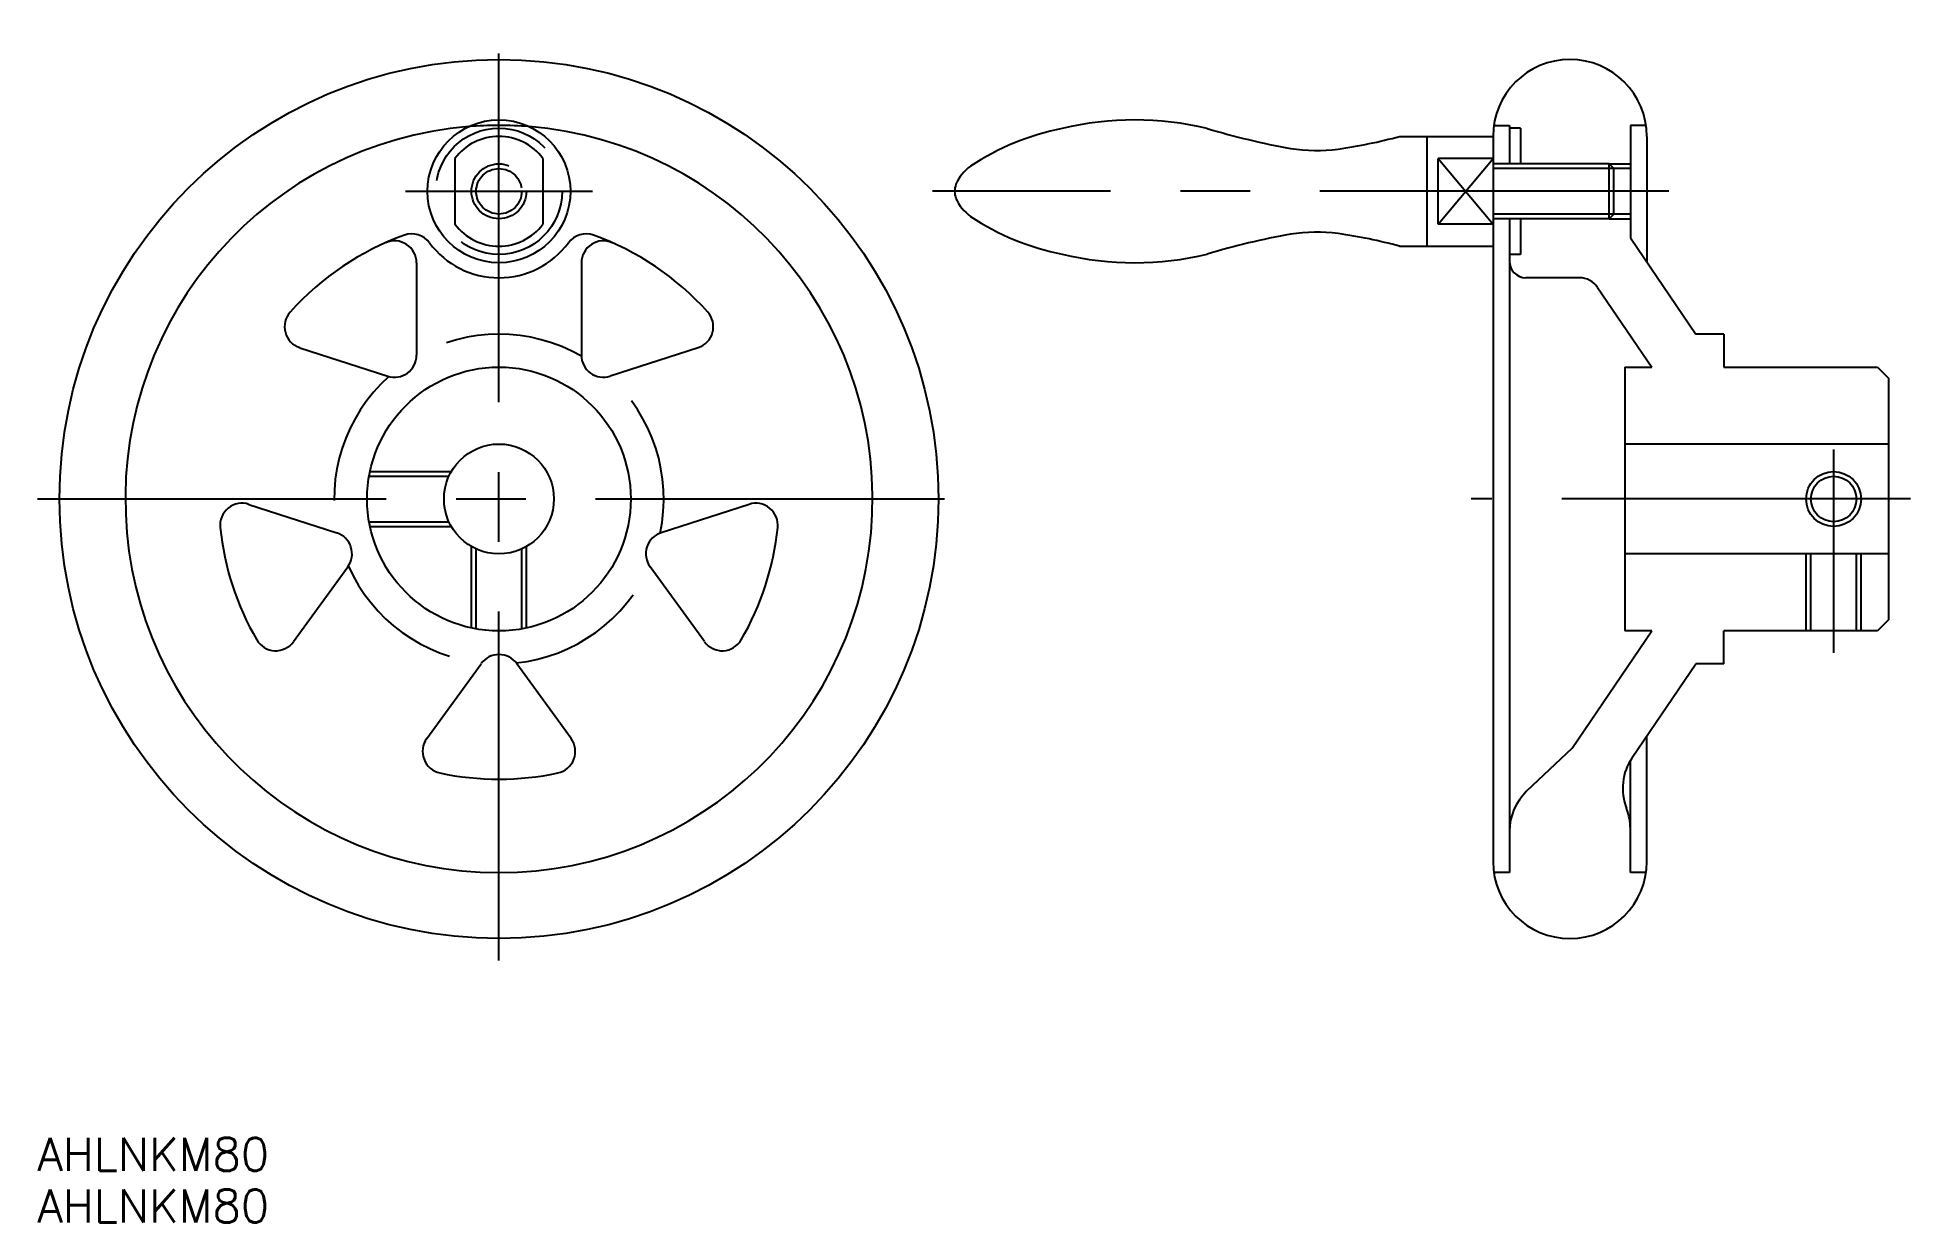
# Model space of a CAD drawing. Extents: x -42 to 128, y -66 to 42.
import ezdxf

# ---------------------------------------------------------------- set-up
doc = ezdxf.new("R2010")
doc.units = 0
doc.linetypes.add('CENTER', pattern=[50.8, 31.75, -6.35, 6.35, -6.35])
doc.linetypes.add('DASHED', pattern=[19.05, 12.7, -6.35])
doc.layers.get('0').update_dxf_attribs({"linetype": 'CONTINUOUS'})
doc.layers.add('CENTER', color=1, linetype='CENTER')
doc.styles.get("Standard").update_dxf_attribs({"font": 'txt.shx', "height": 3, "bigfont": 'bigfont.shx'})

# ---------------------------------------------------------------- blocks, each defined once
blk = doc.blocks.new('*U3')
at = {"color": 7, "linetype": 'CONTINUOUS'}
blk.add_text('AHLNKM80', height=3, dxfattribs=at).set_placement((-42, -61.14))
blk = doc.blocks.new('*U4')
at = {"color": 7, "linetype": 'CONTINUOUS'}
blk.add_text('AHLNKM80', height=3, dxfattribs=at).set_placement((-42, -65.84))

msp = doc.modelspace()

# ---------------------------------------------------------------- linework, layer by layer
at = {"color": 7, "linetype": 'CONTINUOUS'}
for p, q in [((81.97, 33), (90.47, 33)), ((84.47, 23), (84.47, 33)), ((90.47, 33), (90.47, -33)), ((90.54, 34), (91.97, 34)), ((91.97, 34), (91.97, 30.5)), ((92.97, 33.75), (91.97, 33.75)), ((92.97, 33.75), (92.97, 30.5)), ((102.97, 34), (102.97, 23.77)), ((104.4, 34), (102.97, 34)), ((104.47, 33), (104.47, 21.56)), ((101.04, 30.5), (90.47, 30.5)), ((101.04, 25.5), (101.04, 30.5)), ((101.47, 30.07), (101.04, 30.5)), ((102.97, 30.07), (101.47, 30.07)), ((101.47, 25.93), (101.47, 30.07)), ((101.04, 25.5), (101.47, 25.93)), ((102.97, 25.93), (101.47, 25.93)), ((101.04, 25.5), (90.47, 25.5)), ((91.97, 25.5), (91.97, -34)), ((92.97, 25.5), (92.97, 22.25)), ((81.97, 23), (90.47, 23)), ((92.97, 22.25), (91.97, 22.25)), ((102.97, 23.77), (108.94, 15)), ((-7.5, 21.49), (-7.5, 13.08)), ((7.5, 21.49), (7.5, 13.08)), ((98.34, 20.13), (93.47, 20.13)), ((99.99, 19.26), (104.93, 12)), ((-18.12, 13.77), (-10.12, 11.17)), ((18.12, 13.77), (10.12, 11.17)), ((111.47, 15), (108.94, 15)), ((111.47, 15), (111.47, 12)), ((102.47, 12), (104.93, 12)), ((102.47, 12), (102.47, -12)), ((111.47, 12), (125.47, 12)), ((125.47, 12), (126.47, 11)), ((126.47, 11), (126.47, -11)), ((126.47, 5), (102.47, 5)), ((-22.76, -0.49), (-14.75, -3.09)), ((22.76, -0.49), (14.75, -3.09)), ((126.47, -5), (102.47, -5)), ((119.4, -12), (119.4, -5)), ((123.54, -12), (123.54, -5)), ((-18.7, -12.98), (-13.75, -6.17)), ((18.7, -12.98), (13.75, -6.17)), ((126.47, -11), (125.47, -12)), ((97.66, -22.68), (104.93, -12)), ((104.93, -12), (102.47, -12)), ((125.47, -12), (111.47, -12)), ((111.47, -15), (111.47, -12)), ((-6.57, -21.8), (-1.62, -14.99)), ((6.57, -21.8), (1.62, -14.99)), ((103.13, -23.52), (108.94, -15)), ((111.47, -15), (108.94, -15)), ((104.47, -33), (104.47, -21.67)), ((97.66, -22.68), (93.53, -26.6)), ((102.97, -34), (102.97, -23.78)), ((91.97, -34), (90.54, -34)), ((104.4, -34), (102.97, -34))]:
    msp.add_line(p, q, dxfattribs=at)
at = {"color": 3, "linetype": 'DASHED'}
for p, q in [((-4, 31), (-4, 25)), ((4, 31), (4, 25)), ((85.47, 25), (90.47, 31)), ((85.47, 31), (90.47, 25)), ((90.47, 31), (85.47, 31)), ((85.47, 25), (85.47, 31)), ((90.47, 25), (85.47, 25)), ((-11.82, 2.07), (-4.55, 2.07)), ((-11.74, 2.5), (-4.33, 2.5)), ((-11.82, -2.07), (-4.55, -2.07)), ((-11.74, -2.5), (-4.33, -2.5)), ((-2.5, -11.74), (-2.5, -4.33)), ((-2.07, -11.82), (-2.07, -4.55)), ((2.07, -11.82), (2.07, -4.55)), ((2.5, -11.74), (2.5, -4.33))]:
    msp.add_line(p, q, dxfattribs=at)
at = {"color": 3, "linetype": 'CONTINUOUS'}
for p, q in [((101.47, 30.07), (90.47, 30.07)), ((101.04, 30.5), (102.97, 30.5)), ((101.47, 25.93), (90.47, 25.93)), ((101.04, 25.5), (102.97, 25.5)), ((118.97, -12), (118.97, -5)), ((123.97, -12), (123.97, -5))]:
    msp.add_line(p, q, dxfattribs=at)
at = {"color": 7, "linetype": 'CONTINUOUS'}
for centre, radius in [((0, 0), 40), ((0, 28), 6.5), ((0, 0), 12), ((0, 0), 5), ((121.47, 0), 2.07)]:
    msp.add_circle(centre, radius, dxfattribs=at)
at = {"color": 3, "linetype": 'DASHED'}
for radius in [5.75, 2.5, 2.07]:
    msp.add_circle((0, 28), radius, dxfattribs=at)
at = {"color": 3, "linetype": 'CONTINUOUS'}
msp.add_circle((121.47, 0), 2.5, dxfattribs=at)
at = {"color": 7, "linetype": 'CONTINUOUS'}
for centre, radius, start, end in [((97.47, 33), 7, 360, 180), ((57.86, 6.35), 28.15, 76.4436, 103.5564), ((0, 0), 34, 94.6437, 85.3563), ((55.57, 11.38), 22.74, 100.8947, 123.7757), ((85.55, 105.09), 74.43, 253.5439, 259.5452), ((69.88, 77.26), 45.88, 278.1467, 285.2796), ((74.43, 47.11), 15.39, 261.0863, 277.2894), ((45.31, 26.99), 4.07, 125.9191, 156.0848), ((43.25, 28), 1.78, 158.9772, 201.0228), ((45.31, 29.01), 4.07, 203.9152, 234.0809), ((55.57, 44.62), 22.74, 236.2243, 259.1053), ((0, 0), 25.5, 109.7183, 138.1555), ((-7.93, 22.12), 2, 36.5511, 109.7183), ((7.93, 22.12), 2, 70.2817, 143.4489), ((0, 0), 25.5, 41.8445, 70.2817), ((85.55, -49.09), 74.43, 100.4548, 106.4561), ((74.43, 8.89), 15.39, 82.7106, 98.9137), ((69.88, -21.26), 45.88, 74.7204, 81.8533), ((-9.5, 21.49), 2, 0, 113.8445), ((0, 28), 7.87, 216.5511, 323.4489), ((9.5, 21.49), 2, 66.1555, 180), ((57.86, 49.65), 28.15, 256.4436, 283.5564), ((93.47, 21.63), 1.5, 180, 270), ((98.34, 18.13), 2, 34.26, 90), ((-17.51, 15.68), 2, 138.1555, 252), ((17.51, 15.68), 2, 288, 41.8445), ((-9.5, 13.08), 2, 252, 0), ((9.5, 13.08), 2, 180, 288), ((-23.38, -2.39), 2, 72, 185.8445), ((23.38, -2.39), 2, 354.1555, 108), ((0, 0), 25.5, 185.8445, 210.1555), ((-15.37, -4.99), 2, 324, 72), ((15.37, -4.99), 2, 108, 216), ((0, 0), 25.5, 329.8445, 354.1555), ((-20.32, -11.81), 2, 210.1555, 324), ((20.32, -11.81), 2, 216, 329.8445), ((0, -16.16), 2, 36, 144), ((-4.95, -22.97), 2, 144, 257.8445), ((4.95, -22.97), 2, 282.1555, 36), ((107.27, -26.34), 5, 145.74, 201.5925), ((0, 0), 25.5, 257.8445, 282.1555), ((96.97, -30.23), 5, 133.484, 180), ((97.97, -30.02), 5, 0, 21.5925), ((97.47, -33), 7, 180, 0)]:
    msp.add_arc(centre, radius, start, end, dxfattribs=at)
at = {"color": 3, "linetype": 'DASHED'}
for centre, radius, start, end in [((0, 28), 5, 36.8699, 143.1301), ((0, 0), 34, 85.3563, 94.6437), ((0, 28), 5, 216.8699, 323.1301), ((0, 0), 15, 59.9918, 120.0082), ((0, 0), 15, 131.9918, 192.0082), ((0, 0), 15, 347.9918, 48.0082), ((0, 0), 15, 203.9918, 264.0082), ((0, 0), 15, 275.9918, 336.0082)]:
    msp.add_arc(centre, radius, start, end, dxfattribs=at)
at = {"layer": 'CENTER', "color": 1, "linetype": 'CENTER'}
for p, q in [((0, -42), (0, 42)), ((-8.5, 28), (8.5, 28)), ((106.47, 28), (39.47, 28)), ((121.47, 4.5), (121.47, -14)), ((-42, 0), (42, 0)), ((128.47, 0), (88.47, 0))]:
    msp.add_line(p, q, dxfattribs=at)

# ---------------------------------------------------------------- block references
at = {"color": 7, "linetype": 'CONTINUOUS'}
for name in ['*U3', '*U4']:
    msp.add_blockref(name, (0, 0), dxfattribs=at)

doc.saveas('drawing.dxf')
